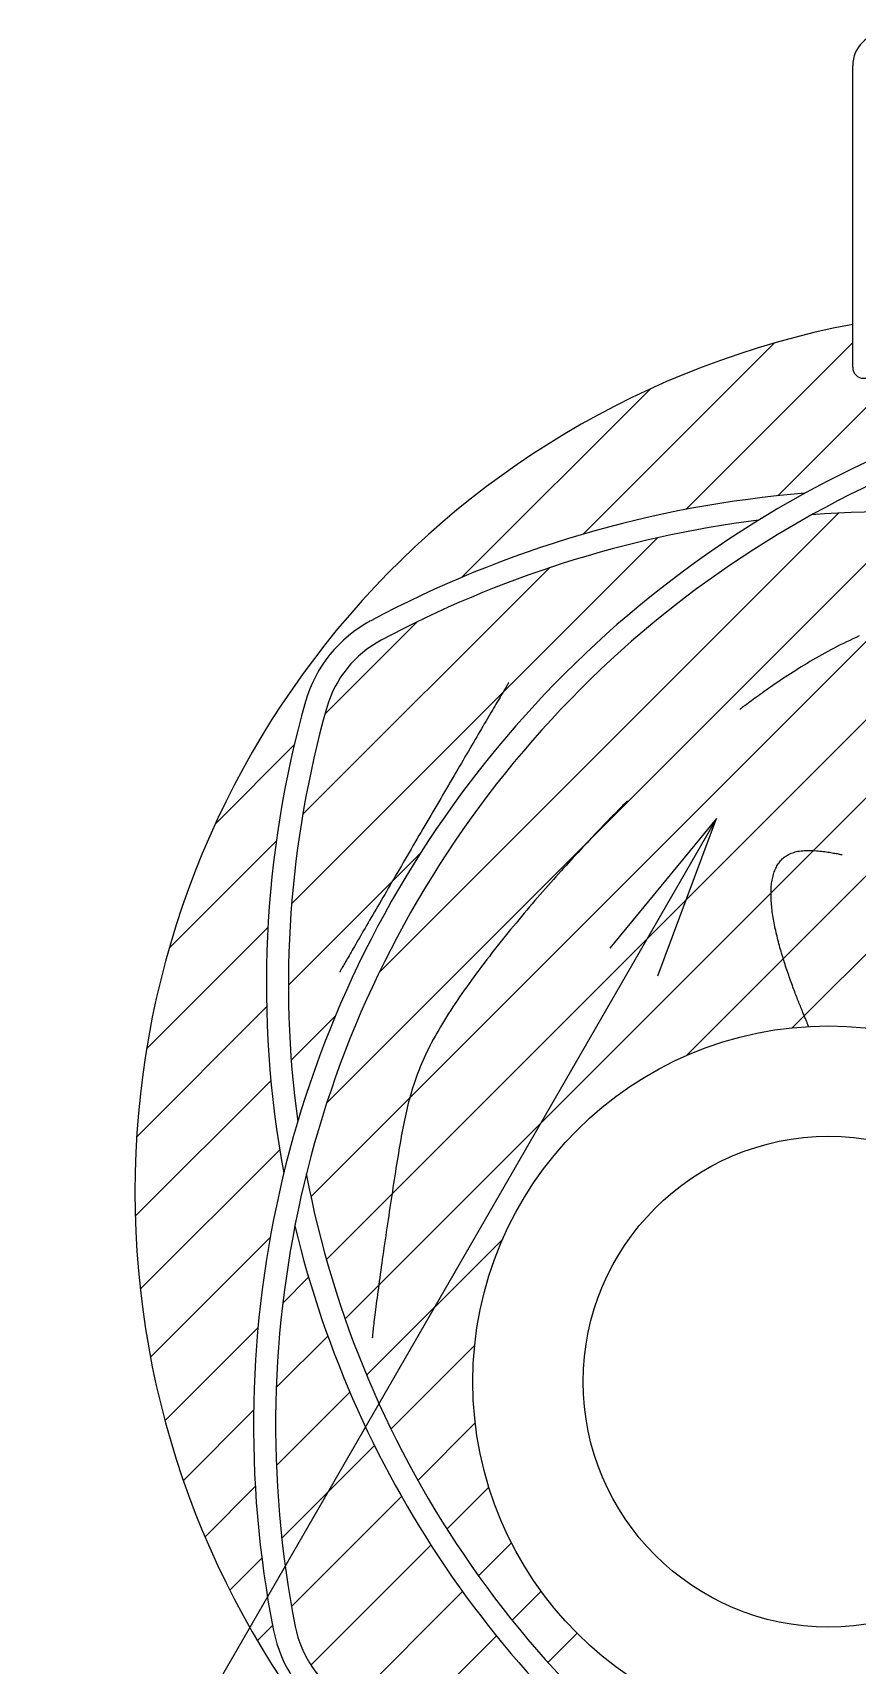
# Model space of a CAD drawing. Extents: x 443 to 1217, y -1921 to -677.
# Drawn here: x 947.87 to 957.82, y -1445.82 to -1426.12 of the extents above; entities that cross this region are included whole.
import ezdxf

# ---------------------------------------------------------------- set-up
doc = ezdxf.new("R2010")
doc.units = 0
doc.header["$MEASUREMENT"] = 0
doc.layers.get('0').update_dxf_attribs({"linetype": 'CONTINUOUS'})
for name, color, linetype in [('2', 2, 'CONTINUOUS'), ('3', 8, 'CONTINUOUS'), ('5', 7, 'CONTINUOUS')]:
    doc.layers.add(name, color=color, linetype=linetype)

msp = doc.modelspace()

# ---------------------------------------------------------------- linework, layer by layer
at = {"color": 7, "linetype": 'Continuous'}
for p, q in [((956.119, -1435.606), (946.647, -1452.013)), ((956.119, -1435.606), (954.832, -1437.17)), ((955.408, -1437.503), (956.119, -1435.606))]:
    msp.add_line(p, q, dxfattribs=at)
at = {"layer": '2', "color": 8, "linetype": 'Continuous'}
for p, q in [((956.855, -1431.711), (959.091, -1429.475)), ((954.509, -1432.174), (956.813, -1429.869)), ((955.749, -1431.875), (957.76, -1429.864)), ((953.047, -1432.694), (955.316, -1430.424)), ((951.225, -1440.167), (959.436, -1431.955)), ((951.415, -1439.035), (958.544, -1431.906)), ((952.048, -1437.46), (957.587, -1431.921)), ((950.992, -1436.632), (955.406, -1432.218)), ((951.411, -1440.922), (960.276, -1432.058)), ((951.637, -1441.639), (961.07, -1432.206)), ((955.752, -1438.466), (961.824, -1432.394)), ((951.125, -1435.557), (954.103, -1432.58)), ((957.03, -1438.129), (962.542, -1432.618)), ((951.394, -1434.347), (952.511, -1433.229)), ((950.072, -1435.668), (951.024, -1434.716)), ((949.517, -1437.165), (950.807, -1435.876)), ((950.953, -1437.613), (952.549, -1436.017)), ((949.243, -1438.381), (950.706, -1436.919)), ((949.123, -1439.443), (950.69, -1437.876)), ((950.988, -1438.52), (951.518, -1437.99)), ((949.106, -1440.402), (950.741, -1438.767)), ((949.167, -1441.283), (950.848, -1439.602)), ((949.29, -1442.102), (950.733, -1440.659)), ((951.897, -1442.32), (953.538, -1440.68)), ((950.885, -1441.449), (951.196, -1441.138)), ((949.465, -1442.868), (950.586, -1441.748)), ((950.806, -1442.469), (951.428, -1441.847)), ((952.19, -1442.969), (953.201, -1441.958)), ((950.808, -1443.41), (951.694, -1442.523)), ((949.686, -1443.589), (950.533, -1442.743)), ((952.514, -1443.588), (953.207, -1442.894)), ((950.873, -1444.287), (951.991, -1443.168)), ((949.948, -1444.27), (950.553, -1443.664)), ((952.866, -1444.177), (953.372, -1443.671)), ((950.99, -1445.111), (952.318, -1443.783)), ((951.225, -1445.818), (952.673, -1444.37)), ((953.245, -1444.74), (953.644, -1444.341)), ((950.246, -1444.913), (950.633, -1444.527)), ((951.715, -1446.27), (953.054, -1444.93)), ((953.652, -1445.275), (954.002, -1444.925)), ((950.579, -1445.522), (950.762, -1445.339)), ((954.084, -1445.785), (954.436, -1445.433)), ((952.311, -1446.616), (953.462, -1445.465))]:
    msp.add_line(p, q, dxfattribs=at)
at = {"layer": '3', "color": 3, "linetype": 'Continuous'}
msp.add_line((957.76, -1430.16), (957.76, -1426.524), dxfattribs=at)
at = {"layer": '3', "color": 3}
for p, q in [((957.8, -1433.419), (957.762, -1433.437)), ((957.839, -1433.401), (957.8, -1433.419)), ((957.388, -1433.629), (957.352, -1433.65)), ((957.424, -1433.609), (957.388, -1433.629)), ((957.461, -1433.589), (957.424, -1433.609)), ((957.498, -1433.569), (957.461, -1433.589)), ((957.535, -1433.549), (957.498, -1433.569)), ((957.573, -1433.53), (957.535, -1433.549)), ((957.61, -1433.511), (957.573, -1433.53)), ((957.648, -1433.492), (957.61, -1433.511)), ((957.686, -1433.473), (957.648, -1433.492)), ((957.724, -1433.455), (957.686, -1433.473)), ((957.762, -1433.437), (957.724, -1433.455)), ((957.073, -1433.817), (957.04, -1433.838)), ((957.107, -1433.796), (957.073, -1433.817)), ((957.14, -1433.775), (957.107, -1433.796)), ((957.175, -1433.754), (957.14, -1433.775)), ((957.209, -1433.733), (957.175, -1433.754)), ((957.244, -1433.712), (957.209, -1433.733)), ((957.28, -1433.691), (957.244, -1433.712)), ((957.316, -1433.67), (957.28, -1433.691)), ((957.352, -1433.65), (957.316, -1433.67)), ((953.578, -1434.018), (953.571, -1434.03)), ((953.585, -1434.007), (953.578, -1434.018)), ((953.591, -1433.998), (953.585, -1434.007)), ((953.596, -1433.989), (953.591, -1433.998)), ((953.6, -1433.982), (953.596, -1433.989)), ((953.604, -1433.976), (953.6, -1433.982)), ((953.607, -1433.971), (953.604, -1433.976)), ((953.609, -1433.967), (953.607, -1433.971)), ((953.611, -1433.965), (953.609, -1433.967)), ((953.611, -1433.964), (953.611, -1433.965)), ((956.77, -1434.019), (956.744, -1434.037)), ((956.798, -1434), (956.77, -1434.019)), ((956.826, -1433.98), (956.798, -1434)), ((956.855, -1433.961), (956.826, -1433.98)), ((956.884, -1433.941), (956.855, -1433.961)), ((956.914, -1433.921), (956.884, -1433.941)), ((956.945, -1433.901), (956.914, -1433.921)), ((956.976, -1433.88), (956.945, -1433.901)), ((957.008, -1433.859), (956.976, -1433.88)), ((957.04, -1433.838), (957.008, -1433.859)), ((953.469, -1434.203), (953.456, -1434.225)), ((953.482, -1434.181), (953.469, -1434.203)), ((953.494, -1434.161), (953.482, -1434.181)), ((953.506, -1434.141), (953.494, -1434.161)), ((953.517, -1434.122), (953.506, -1434.141)), ((953.528, -1434.104), (953.517, -1434.122)), ((953.538, -1434.087), (953.528, -1434.104)), ((953.547, -1434.071), (953.538, -1434.087)), ((953.556, -1434.056), (953.547, -1434.071)), ((953.564, -1434.043), (953.556, -1434.056)), ((953.571, -1434.03), (953.564, -1434.043)), ((956.49, -1434.22), (956.475, -1434.231)), ((956.505, -1434.208), (956.49, -1434.22)), ((956.522, -1434.196), (956.505, -1434.208)), ((956.54, -1434.183), (956.522, -1434.196)), ((956.559, -1434.169), (956.54, -1434.183)), ((956.579, -1434.154), (956.559, -1434.169)), ((956.6, -1434.139), (956.579, -1434.154)), ((956.622, -1434.124), (956.6, -1434.139)), ((956.645, -1434.107), (956.622, -1434.124)), ((956.668, -1434.091), (956.645, -1434.107)), ((956.692, -1434.073), (956.668, -1434.091)), ((956.718, -1434.055), (956.692, -1434.073)), ((956.744, -1434.037), (956.718, -1434.055)), ((953.35, -1434.405), (953.334, -1434.434)), ((953.367, -1434.377), (953.35, -1434.405)), ((953.383, -1434.35), (953.367, -1434.377)), ((953.398, -1434.323), (953.383, -1434.35)), ((953.414, -1434.298), (953.398, -1434.323)), ((953.428, -1434.273), (953.414, -1434.298)), ((953.442, -1434.249), (953.428, -1434.273)), ((953.456, -1434.225), (953.442, -1434.249)), ((956.402, -1434.284), (956.397, -1434.288)), ((956.409, -1434.279), (956.402, -1434.284)), ((956.417, -1434.274), (956.409, -1434.279)), ((956.426, -1434.267), (956.417, -1434.274)), ((956.437, -1434.259), (956.426, -1434.267)), ((956.448, -1434.251), (956.437, -1434.259)), ((956.461, -1434.241), (956.448, -1434.251)), ((956.475, -1434.231), (956.461, -1434.241)), ((953.244, -1434.587), (953.225, -1434.619)), ((953.262, -1434.555), (953.244, -1434.587)), ((953.281, -1434.524), (953.262, -1434.555)), ((953.299, -1434.493), (953.281, -1434.524)), ((953.316, -1434.463), (953.299, -1434.493)), ((953.334, -1434.434), (953.316, -1434.463)), ((953.125, -1434.79), (953.104, -1434.826)), ((953.145, -1434.755), (953.125, -1434.79)), ((953.165, -1434.72), (953.145, -1434.755)), ((953.186, -1434.686), (953.165, -1434.72)), ((953.205, -1434.653), (953.186, -1434.686)), ((953.225, -1434.619), (953.205, -1434.653)), ((953.018, -1434.973), (952.996, -1435.01)), ((953.04, -1434.936), (953.018, -1434.973)), ((953.061, -1434.899), (953.04, -1434.936)), ((953.083, -1434.862), (953.061, -1434.899)), ((953.104, -1434.826), (953.083, -1434.862)), ((952.883, -1435.204), (952.86, -1435.243)), ((952.906, -1435.165), (952.883, -1435.204)), ((952.929, -1435.126), (952.906, -1435.165)), ((952.951, -1435.087), (952.929, -1435.126)), ((952.973, -1435.049), (952.951, -1435.087)), ((952.996, -1435.01), (952.973, -1435.049)), ((952.766, -1435.403), (952.742, -1435.444)), ((952.79, -1435.363), (952.766, -1435.403)), ((952.813, -1435.323), (952.79, -1435.363)), ((952.836, -1435.283), (952.813, -1435.323)), ((952.86, -1435.243), (952.836, -1435.283)), ((955.032, -1435.402), (955.028, -1435.406)), ((955.036, -1435.398), (955.032, -1435.402)), ((955.039, -1435.395), (955.036, -1435.398)), ((955.04, -1435.394), (955.039, -1435.395)), ((955.041, -1435.393), (955.04, -1435.394)), ((952.671, -1435.566), (952.647, -1435.607)), ((952.695, -1435.525), (952.671, -1435.566)), ((952.719, -1435.484), (952.695, -1435.525)), ((952.742, -1435.444), (952.719, -1435.484)), ((954.847, -1435.591), (954.828, -1435.61)), ((954.864, -1435.572), (954.847, -1435.591)), ((954.882, -1435.555), (954.864, -1435.572)), ((954.898, -1435.538), (954.882, -1435.555)), ((954.913, -1435.522), (954.898, -1435.538)), ((954.928, -1435.507), (954.913, -1435.522)), ((954.942, -1435.493), (954.928, -1435.507)), ((954.955, -1435.48), (954.942, -1435.493)), ((954.967, -1435.467), (954.955, -1435.48)), ((954.979, -1435.456), (954.967, -1435.467)), ((954.989, -1435.445), (954.979, -1435.456)), ((954.999, -1435.435), (954.989, -1435.445)), ((955.007, -1435.427), (954.999, -1435.435)), ((955.015, -1435.419), (955.007, -1435.427)), ((955.022, -1435.412), (955.015, -1435.419)), ((955.028, -1435.406), (955.022, -1435.412)), ((952.552, -1435.771), (952.528, -1435.811)), ((952.576, -1435.73), (952.552, -1435.771)), ((952.599, -1435.689), (952.576, -1435.73)), ((952.623, -1435.648), (952.599, -1435.689)), ((952.647, -1435.607), (952.623, -1435.648)), ((954.655, -1435.79), (954.631, -1435.816)), ((954.679, -1435.765), (954.655, -1435.79)), ((954.702, -1435.741), (954.679, -1435.765)), ((954.725, -1435.717), (954.702, -1435.741)), ((954.747, -1435.694), (954.725, -1435.717)), ((954.768, -1435.672), (954.747, -1435.694)), ((954.789, -1435.65), (954.768, -1435.672)), ((954.809, -1435.63), (954.789, -1435.65)), ((954.828, -1435.61), (954.809, -1435.63)), ((952.433, -1435.974), (952.409, -1436.015)), ((952.456, -1435.934), (952.433, -1435.974)), ((952.48, -1435.893), (952.456, -1435.934)), ((952.504, -1435.852), (952.48, -1435.893)), ((952.528, -1435.811), (952.504, -1435.852)), ((954.475, -1435.983), (954.447, -1436.013)), ((954.502, -1435.954), (954.475, -1435.983)), ((954.529, -1435.925), (954.502, -1435.954)), ((954.555, -1435.897), (954.529, -1435.925)), ((954.581, -1435.869), (954.555, -1435.897)), ((954.606, -1435.842), (954.581, -1435.869)), ((954.631, -1435.816), (954.606, -1435.842)), ((957.137, -1435.995), (957.157, -1435.993)), ((957.157, -1435.993), (957.176, -1435.991)), ((957.176, -1435.991), (957.197, -1435.99)), ((957.197, -1435.99), (957.217, -1435.99)), ((957.217, -1435.99), (957.238, -1435.99)), ((957.238, -1435.99), (957.259, -1435.99)), ((957.259, -1435.99), (957.28, -1435.991)), ((957.28, -1435.991), (957.301, -1435.992)), ((957.301, -1435.992), (957.322, -1435.994)), ((957.322, -1435.994), (957.343, -1435.995)), ((952.316, -1436.175), (952.293, -1436.214)), ((952.339, -1436.135), (952.316, -1436.175)), ((952.362, -1436.095), (952.339, -1436.135)), ((952.386, -1436.055), (952.362, -1436.095)), ((952.409, -1436.015), (952.386, -1436.055)), ((954.303, -1436.171), (954.273, -1436.204)), ((954.332, -1436.138), (954.303, -1436.171)), ((954.361, -1436.106), (954.332, -1436.138)), ((954.39, -1436.075), (954.361, -1436.106)), ((954.419, -1436.043), (954.39, -1436.075)), ((954.447, -1436.013), (954.419, -1436.043)), ((956.832, -1436.204), (956.839, -1436.19)), ((956.839, -1436.19), (956.846, -1436.176)), ((956.846, -1436.176), (956.854, -1436.163)), ((956.854, -1436.163), (956.862, -1436.15)), ((956.862, -1436.15), (956.871, -1436.137)), ((956.871, -1436.137), (956.88, -1436.125)), ((956.88, -1436.125), (956.89, -1436.114)), ((956.89, -1436.114), (956.9, -1436.103)), ((956.9, -1436.103), (956.911, -1436.092)), ((956.911, -1436.092), (956.923, -1436.082)), ((956.923, -1436.082), (956.934, -1436.072)), ((956.934, -1436.072), (956.947, -1436.063)), ((956.947, -1436.063), (956.96, -1436.054)), ((956.96, -1436.054), (956.973, -1436.046)), ((956.973, -1436.046), (956.987, -1436.038)), ((956.987, -1436.038), (957.001, -1436.031)), ((957.001, -1436.031), (957.016, -1436.024)), ((957.016, -1436.024), (957.032, -1436.018)), ((957.032, -1436.018), (957.048, -1436.013)), ((957.048, -1436.013), (957.064, -1436.008)), ((957.064, -1436.008), (957.082, -1436.004)), ((957.082, -1436.004), (957.1, -1436)), ((957.1, -1436), (957.118, -1435.997)), ((957.118, -1435.997), (957.137, -1435.995)), ((957.343, -1435.995), (957.363, -1435.997)), ((957.363, -1435.997), (957.383, -1435.999)), ((957.383, -1435.999), (957.404, -1436.002)), ((957.404, -1436.002), (957.423, -1436.004)), ((957.423, -1436.004), (957.442, -1436.007)), ((957.442, -1436.007), (957.461, -1436.009)), ((957.461, -1436.009), (957.479, -1436.012)), ((957.479, -1436.012), (957.497, -1436.015)), ((957.497, -1436.015), (957.513, -1436.018)), ((957.513, -1436.018), (957.529, -1436.021)), ((957.529, -1436.021), (957.545, -1436.023)), ((957.545, -1436.023), (957.559, -1436.026)), ((957.559, -1436.026), (957.572, -1436.028)), ((957.572, -1436.028), (957.584, -1436.031)), ((957.584, -1436.031), (957.595, -1436.033)), ((957.595, -1436.033), (957.605, -1436.035)), ((957.605, -1436.035), (957.613, -1436.037)), ((957.613, -1436.037), (957.621, -1436.038)), ((957.621, -1436.038), (957.626, -1436.039)), ((957.626, -1436.039), (957.631, -1436.04)), ((952.202, -1436.37), (952.18, -1436.408)), ((952.224, -1436.332), (952.202, -1436.37)), ((952.247, -1436.293), (952.224, -1436.332)), ((952.27, -1436.254), (952.247, -1436.293)), ((952.293, -1436.214), (952.27, -1436.254)), ((954.119, -1436.376), (954.087, -1436.411)), ((954.15, -1436.341), (954.119, -1436.376)), ((954.181, -1436.306), (954.15, -1436.341)), ((954.212, -1436.271), (954.181, -1436.306)), ((954.242, -1436.237), (954.212, -1436.271)), ((954.273, -1436.204), (954.242, -1436.237)), ((956.78, -1436.403), (956.782, -1436.385)), ((956.782, -1436.385), (956.785, -1436.367)), ((956.785, -1436.367), (956.788, -1436.349)), ((956.788, -1436.349), (956.791, -1436.332)), ((956.791, -1436.332), (956.795, -1436.315)), ((956.795, -1436.315), (956.799, -1436.298)), ((956.799, -1436.298), (956.803, -1436.281)), ((956.803, -1436.281), (956.808, -1436.265)), ((956.808, -1436.265), (956.813, -1436.249)), ((956.813, -1436.249), (956.819, -1436.234)), ((956.819, -1436.234), (956.825, -1436.219)), ((956.825, -1436.219), (956.832, -1436.204)), ((952.093, -1436.557), (952.072, -1436.593)), ((952.115, -1436.52), (952.093, -1436.557)), ((952.136, -1436.483), (952.115, -1436.52)), ((952.158, -1436.446), (952.136, -1436.483)), ((952.18, -1436.408), (952.158, -1436.446)), ((953.959, -1436.558), (953.927, -1436.595)), ((953.992, -1436.521), (953.959, -1436.558)), ((954.024, -1436.484), (953.992, -1436.521)), ((954.056, -1436.447), (954.024, -1436.484)), ((954.087, -1436.411), (954.056, -1436.447)), ((956.775, -1436.48), (956.776, -1436.46)), ((956.775, -1436.499), (956.775, -1436.48)), ((956.775, -1436.519), (956.775, -1436.499)), ((956.775, -1436.54), (956.775, -1436.519)), ((956.775, -1436.56), (956.775, -1436.54)), ((956.776, -1436.581), (956.775, -1436.56)), ((956.776, -1436.46), (956.777, -1436.441)), ((956.777, -1436.601), (956.776, -1436.581)), ((956.777, -1436.441), (956.778, -1436.422)), ((956.778, -1436.422), (956.78, -1436.403)), ((951.971, -1436.766), (951.952, -1436.799)), ((951.991, -1436.732), (951.971, -1436.766)), ((952.011, -1436.698), (951.991, -1436.732)), ((952.031, -1436.663), (952.011, -1436.698)), ((952.052, -1436.628), (952.031, -1436.663)), ((952.072, -1436.593), (952.052, -1436.628)), ((953.797, -1436.748), (953.764, -1436.786)), ((953.83, -1436.709), (953.797, -1436.748)), ((953.862, -1436.671), (953.83, -1436.709)), ((953.895, -1436.633), (953.862, -1436.671)), ((953.927, -1436.595), (953.895, -1436.633)), ((956.779, -1436.623), (956.777, -1436.601)), ((956.781, -1436.644), (956.779, -1436.623)), ((956.783, -1436.665), (956.781, -1436.644)), ((956.785, -1436.687), (956.783, -1436.665)), ((956.787, -1436.708), (956.785, -1436.687)), ((956.79, -1436.73), (956.787, -1436.708)), ((956.793, -1436.752), (956.79, -1436.73)), ((956.797, -1436.775), (956.793, -1436.752)), ((956.8, -1436.797), (956.797, -1436.775)), ((951.861, -1436.956), (951.844, -1436.985)), ((951.878, -1436.926), (951.861, -1436.956)), ((951.896, -1436.895), (951.878, -1436.926)), ((951.915, -1436.864), (951.896, -1436.895)), ((951.933, -1436.832), (951.915, -1436.864)), ((951.952, -1436.799), (951.933, -1436.832)), ((953.634, -1436.944), (953.601, -1436.984)), ((953.667, -1436.904), (953.634, -1436.944)), ((953.699, -1436.865), (953.667, -1436.904)), ((953.732, -1436.825), (953.699, -1436.865)), ((953.764, -1436.786), (953.732, -1436.825)), ((956.804, -1436.819), (956.8, -1436.797)), ((956.808, -1436.841), (956.804, -1436.819)), ((956.812, -1436.864), (956.808, -1436.841)), ((956.816, -1436.887), (956.812, -1436.864)), ((956.821, -1436.909), (956.816, -1436.887)), ((956.826, -1436.932), (956.821, -1436.909)), ((956.831, -1436.955), (956.826, -1436.932)), ((956.836, -1436.978), (956.831, -1436.955)), ((956.841, -1437.001), (956.836, -1436.978)), ((951.736, -1437.171), (951.723, -1437.194)), ((951.75, -1437.147), (951.736, -1437.171)), ((951.765, -1437.122), (951.75, -1437.147)), ((951.78, -1437.096), (951.765, -1437.122)), ((951.795, -1437.069), (951.78, -1437.096)), ((951.811, -1437.042), (951.795, -1437.069)), ((951.827, -1437.014), (951.811, -1437.042)), ((951.844, -1436.985), (951.827, -1437.014)), ((953.472, -1437.145), (953.44, -1437.185)), ((953.504, -1437.104), (953.472, -1437.145)), ((953.537, -1437.064), (953.504, -1437.104)), ((953.569, -1437.024), (953.537, -1437.064)), ((953.601, -1436.984), (953.569, -1437.024)), ((956.847, -1437.023), (956.841, -1437.001)), ((956.852, -1437.046), (956.847, -1437.023)), ((956.858, -1437.069), (956.852, -1437.046)), ((956.864, -1437.092), (956.858, -1437.069)), ((956.87, -1437.115), (956.864, -1437.092)), ((956.876, -1437.138), (956.87, -1437.115)), ((956.883, -1437.161), (956.876, -1437.138)), ((956.889, -1437.184), (956.883, -1437.161)), ((951.625, -1437.363), (951.617, -1437.377)), ((951.633, -1437.348), (951.625, -1437.363)), ((951.643, -1437.332), (951.633, -1437.348)), ((951.652, -1437.315), (951.643, -1437.332)), ((951.663, -1437.297), (951.652, -1437.315)), ((951.674, -1437.279), (951.663, -1437.297)), ((951.685, -1437.259), (951.674, -1437.279)), ((951.697, -1437.238), (951.685, -1437.259)), ((951.71, -1437.216), (951.697, -1437.238)), ((951.723, -1437.194), (951.71, -1437.216)), ((953.314, -1437.348), (953.283, -1437.389)), ((953.345, -1437.307), (953.314, -1437.348)), ((953.377, -1437.267), (953.345, -1437.307)), ((953.409, -1437.226), (953.377, -1437.267)), ((953.44, -1437.185), (953.409, -1437.226)), ((956.896, -1437.206), (956.889, -1437.184)), ((956.902, -1437.229), (956.896, -1437.206)), ((956.909, -1437.252), (956.902, -1437.229)), ((956.916, -1437.274), (956.909, -1437.252)), ((956.923, -1437.297), (956.916, -1437.274)), ((956.93, -1437.319), (956.923, -1437.297)), ((956.937, -1437.342), (956.93, -1437.319)), ((956.944, -1437.364), (956.937, -1437.342)), ((956.951, -1437.386), (956.944, -1437.364)), ((951.574, -1437.453), (951.572, -1437.455)), ((951.572, -1437.455), (951.572, -1437.457)), ((951.576, -1437.449), (951.574, -1437.453)), ((951.579, -1437.444), (951.576, -1437.449)), ((951.582, -1437.438), (951.579, -1437.444)), ((951.586, -1437.431), (951.582, -1437.438)), ((951.591, -1437.422), (951.586, -1437.431)), ((951.596, -1437.413), (951.591, -1437.422)), ((951.603, -1437.402), (951.596, -1437.413)), ((951.609, -1437.39), (951.603, -1437.402)), ((951.617, -1437.377), (951.609, -1437.39)), ((953.162, -1437.553), (953.133, -1437.594)), ((953.192, -1437.512), (953.162, -1437.553)), ((953.222, -1437.471), (953.192, -1437.512)), ((953.253, -1437.43), (953.222, -1437.471)), ((953.283, -1437.389), (953.253, -1437.43)), ((956.959, -1437.408), (956.951, -1437.386)), ((956.966, -1437.429), (956.959, -1437.408)), ((956.973, -1437.451), (956.966, -1437.429)), ((956.98, -1437.473), (956.973, -1437.451)), ((956.988, -1437.494), (956.98, -1437.473)), ((956.995, -1437.515), (956.988, -1437.494)), ((957.003, -1437.536), (956.995, -1437.515)), ((957.01, -1437.557), (957.003, -1437.536)), ((957.017, -1437.577), (957.01, -1437.557)), ((953.019, -1437.757), (952.991, -1437.797)), ((953.047, -1437.716), (953.019, -1437.757)), ((953.075, -1437.675), (953.047, -1437.716)), ((953.104, -1437.634), (953.075, -1437.675)), ((953.133, -1437.594), (953.104, -1437.634)), ((957.025, -1437.597), (957.017, -1437.577)), ((957.032, -1437.617), (957.025, -1437.597)), ((957.039, -1437.637), (957.032, -1437.617)), ((957.047, -1437.657), (957.039, -1437.637)), ((957.054, -1437.676), (957.047, -1437.657)), ((957.061, -1437.695), (957.054, -1437.676)), ((957.068, -1437.714), (957.061, -1437.695)), ((957.075, -1437.732), (957.068, -1437.714)), ((957.082, -1437.751), (957.075, -1437.732)), ((957.089, -1437.768), (957.082, -1437.751)), ((952.886, -1437.958), (952.861, -1437.997)), ((952.912, -1437.918), (952.886, -1437.958)), ((952.938, -1437.878), (952.912, -1437.918)), ((952.964, -1437.837), (952.938, -1437.878)), ((952.991, -1437.797), (952.964, -1437.837)), ((957.096, -1437.786), (957.089, -1437.768)), ((957.103, -1437.803), (957.096, -1437.786)), ((957.11, -1437.82), (957.103, -1437.803)), ((957.116, -1437.837), (957.11, -1437.82)), ((957.123, -1437.853), (957.116, -1437.837)), ((957.129, -1437.869), (957.123, -1437.853)), ((957.135, -1437.884), (957.129, -1437.869)), ((957.141, -1437.899), (957.135, -1437.884)), ((957.147, -1437.914), (957.141, -1437.899)), ((957.153, -1437.929), (957.147, -1437.914)), ((957.159, -1437.943), (957.153, -1437.929)), ((957.164, -1437.956), (957.159, -1437.943)), ((957.169, -1437.969), (957.164, -1437.956)), ((952.766, -1438.155), (952.744, -1438.193)), ((952.789, -1438.116), (952.766, -1438.155)), ((952.812, -1438.076), (952.789, -1438.116)), ((952.836, -1438.037), (952.812, -1438.076)), ((952.861, -1437.997), (952.836, -1438.037)), ((957.175, -1437.982), (957.169, -1437.969)), ((957.18, -1437.994), (957.175, -1437.982)), ((957.184, -1438.006), (957.18, -1437.994)), ((957.189, -1438.017), (957.184, -1438.006)), ((957.193, -1438.028), (957.189, -1438.017)), ((957.198, -1438.038), (957.193, -1438.028)), ((957.201, -1438.048), (957.198, -1438.038)), ((957.205, -1438.057), (957.201, -1438.048)), ((957.209, -1438.066), (957.205, -1438.057)), ((957.212, -1438.075), (957.209, -1438.066)), ((957.215, -1438.083), (957.212, -1438.075)), ((957.218, -1438.09), (957.215, -1438.083)), ((957.22, -1438.097), (957.218, -1438.09)), ((957.223, -1438.103), (957.22, -1438.097)), ((957.225, -1438.108), (957.223, -1438.103)), ((957.227, -1438.113), (957.225, -1438.108)), ((952.661, -1438.345), (952.642, -1438.382)), ((952.681, -1438.308), (952.661, -1438.345)), ((952.701, -1438.27), (952.681, -1438.308)), ((952.722, -1438.231), (952.701, -1438.27)), ((952.744, -1438.193), (952.722, -1438.231)), ((952.574, -1438.528), (952.558, -1438.564)), ((952.59, -1438.492), (952.574, -1438.528)), ((952.607, -1438.456), (952.59, -1438.492)), ((952.624, -1438.419), (952.607, -1438.456)), ((952.642, -1438.382), (952.624, -1438.419)), ((952.489, -1438.741), (952.477, -1438.776)), ((952.502, -1438.706), (952.489, -1438.741)), ((952.515, -1438.671), (952.502, -1438.706)), ((952.529, -1438.635), (952.515, -1438.671)), ((952.543, -1438.6), (952.529, -1438.635)), ((952.558, -1438.564), (952.543, -1438.6)), ((952.432, -1438.917), (952.422, -1438.953)), ((952.443, -1438.882), (952.432, -1438.917)), ((952.454, -1438.847), (952.443, -1438.882)), ((952.465, -1438.811), (952.454, -1438.847)), ((952.477, -1438.776), (952.465, -1438.811)), ((952.377, -1439.133), (952.368, -1439.17)), ((952.385, -1439.096), (952.377, -1439.133)), ((952.394, -1439.06), (952.385, -1439.096)), ((952.403, -1439.024), (952.394, -1439.06)), ((952.412, -1438.988), (952.403, -1439.024)), ((952.422, -1438.953), (952.412, -1438.988)), ((952.337, -1439.32), (952.33, -1439.359)), ((952.345, -1439.282), (952.337, -1439.32)), ((952.352, -1439.244), (952.345, -1439.282)), ((952.36, -1439.207), (952.352, -1439.244)), ((952.368, -1439.17), (952.36, -1439.207)), ((952.301, -1439.519), (952.294, -1439.561)), ((952.308, -1439.478), (952.301, -1439.519)), ((952.315, -1439.438), (952.308, -1439.478)), ((952.323, -1439.398), (952.315, -1439.438)), ((952.33, -1439.359), (952.323, -1439.398)), ((952.266, -1439.733), (952.258, -1439.777)), ((952.273, -1439.689), (952.266, -1439.733)), ((952.28, -1439.645), (952.273, -1439.689)), ((952.287, -1439.602), (952.28, -1439.645)), ((952.294, -1439.561), (952.287, -1439.602)), ((952.236, -1439.915), (952.229, -1439.962)), ((952.244, -1439.868), (952.236, -1439.915)), ((952.251, -1439.823), (952.244, -1439.868)), ((952.258, -1439.777), (952.251, -1439.823)), ((952.207, -1440.104), (952.199, -1440.152)), ((952.214, -1440.056), (952.207, -1440.104)), ((952.222, -1440.009), (952.214, -1440.056)), ((952.229, -1439.962), (952.222, -1440.009)), ((952.177, -1440.298), (952.17, -1440.347)), ((952.185, -1440.249), (952.177, -1440.298)), ((952.192, -1440.201), (952.185, -1440.249)), ((952.199, -1440.152), (952.192, -1440.201)), ((952.148, -1440.493), (952.141, -1440.542)), ((952.155, -1440.444), (952.148, -1440.493)), ((952.163, -1440.395), (952.155, -1440.444)), ((952.17, -1440.347), (952.163, -1440.395)), ((952.12, -1440.686), (952.113, -1440.734)), ((952.127, -1440.638), (952.12, -1440.686)), ((952.134, -1440.59), (952.127, -1440.638)), ((952.141, -1440.542), (952.134, -1440.59)), ((952.093, -1440.875), (952.086, -1440.921)), ((952.1, -1440.828), (952.093, -1440.875)), ((952.106, -1440.782), (952.1, -1440.828)), ((952.113, -1440.734), (952.106, -1440.782)), ((952.061, -1441.1), (952.055, -1441.144)), ((952.067, -1441.056), (952.061, -1441.1)), ((952.073, -1441.012), (952.067, -1441.056)), ((952.08, -1440.967), (952.073, -1441.012)), ((952.086, -1440.921), (952.08, -1440.967)), ((952.033, -1441.308), (952.027, -1441.347)), ((952.038, -1441.268), (952.033, -1441.308)), ((952.044, -1441.227), (952.038, -1441.268)), ((952.049, -1441.186), (952.044, -1441.227)), ((952.055, -1441.144), (952.049, -1441.186)), ((952.008, -1441.493), (952.004, -1441.527)), ((952.013, -1441.458), (952.008, -1441.493)), ((952.017, -1441.422), (952.013, -1441.458)), ((952.022, -1441.385), (952.017, -1441.422)), ((952.027, -1441.347), (952.022, -1441.385)), ((951.982, -1441.702), (951.979, -1441.726)), ((951.985, -1441.676), (951.982, -1441.702)), ((951.989, -1441.649), (951.985, -1441.676)), ((951.992, -1441.62), (951.989, -1441.649)), ((951.996, -1441.59), (951.992, -1441.62)), ((952, -1441.559), (951.996, -1441.59)), ((952.004, -1441.527), (952, -1441.559)), ((951.966, -1441.862), (951.965, -1441.871)), ((951.967, -1441.851), (951.966, -1441.862)), ((951.968, -1441.838), (951.967, -1441.851)), ((951.969, -1441.824), (951.968, -1441.838)), ((951.97, -1441.808), (951.969, -1441.824)), ((951.972, -1441.79), (951.97, -1441.808)), ((951.974, -1441.77), (951.972, -1441.79)), ((951.977, -1441.749), (951.974, -1441.77)), ((951.979, -1441.726), (951.977, -1441.749))]:
    msp.add_line(p, q, dxfattribs=at)
at = {"layer": '3', "color": 3, "linetype": 'Continuous'}
for centre, radius, start, end in [((958.16, -1426.524), 0.4, 90, 180), ((959.758, -1440.11), 10.656, 100.8069, 259.1931), ((963.357, -1442.922), 12.825, 92.8172, 191.1441), ((957.893, -1430.16), 0.133, 180, 0), ((963.357, -1442.922), 12.558, 92.8172, 191.1441), ((958.267, -1445.057), 13.42, 94.6322, 118.1018), ((958.267, -1445.057), 13.154, 97.1738, 118.1018), ((958.267, -1445.057), 13.154, 50.3203, 94.3838), ((952.698, -1434.629), 1.598, 118.1018, 164.1993), ((952.698, -1434.629), 1.332, 118.1018, 164.1993), ((963.209, -1437.603), 12.522, 164.1993, 190.4979), ((963.209, -1437.603), 12.256, 164.1993, 187.7668), ((963.209, -1437.603), 12.256, 190.7649, 239.0501), ((963.209, -1437.603), 12.522, 193.4544, 236.2098), ((958.615, -1435.072), 13.154, 237.9493, 329.9852), ((958.615, -1435.072), 13.42, 237.9493, 329.9852), ((952.342, -1445.092), 1.598, 191.1441, 237.9493), ((952.342, -1445.092), 1.332, 191.1441, 237.9493)]:
    msp.add_arc(centre, radius, start, end, dxfattribs=at)
at = {"layer": '5', "color": 3, "linetype": 'Continuous'}
for radius in [4.292, 2.96]:
    msp.add_circle((957.47, -1442.398), radius, dxfattribs=at)

doc.saveas('drawing.dxf')
